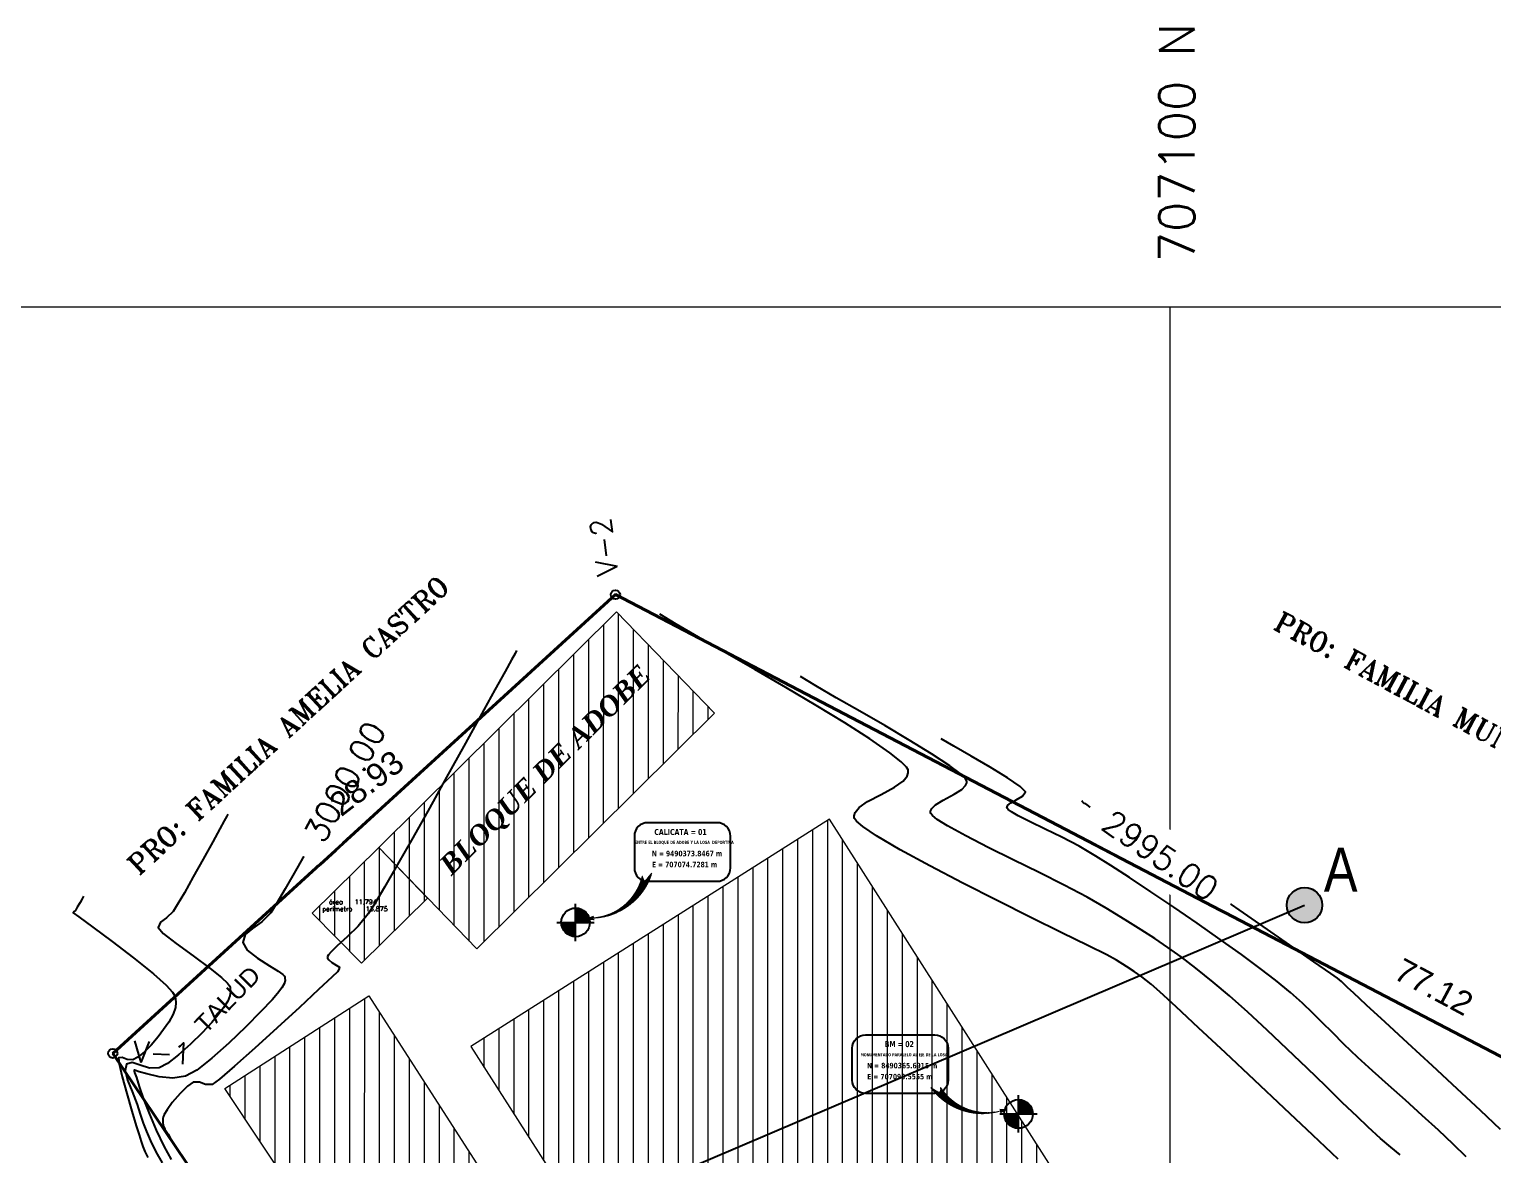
# Model space of a CAD drawing. Header units: metres. Extents: x 706106 to 709341, y 8490035 to 8490642.
# Drawn here: x 708921.6 to 708983.8, y 8490466.3 to 8490514.1 of the extents above; entities that cross this region are included whole.
import ezdxf
from ezdxf.enums import TextEntityAlignment as Align

# ---------------------------------------------------------------- set-up
doc = ezdxf.new("R2010")
doc.units = ezdxf.units.M
for name, color, linetype, lineweight in [('auxiliar', 1, 'Continuous', 9), ('BLOQUES', 7, 'Continuous', 60), ('COTAS', 40, 'Continuous', 5), ('detalles', 84, 'Continuous', 25), ('V-INTEREG', 5, 'Continuous', 5)]:
    doc.layers.add(name, color=color, linetype=linetype, lineweight=lineweight)
for name, color, linetype in [('C-ANNO-MATC-TEXT', 150, 'Continuous'), ('C-PROP-BRNG', 92, 'Continuous'), ('C-PROP-TEXT', 92, 'Continuous'), ('C-ROAD-TEXT', 11, 'Continuous'), ('C-SSWR-PIPE-PATT', 7, 'Continuous'), ('C-STRM-STRC', 170, 'Continuous'), ('C-TOPO', 7, 'Continuous'), ('C-TOPO-MAJR', 9, 'Continuous'), ('CALLES', 7, 'Continuous'), ('V-SITE-VEGE', 80, 'Continuous')]:
    doc.layers.add(name, color=color, linetype=linetype)
doc.styles.add('COTAS', font='arial.ttf')
doc.styles.add('MtXpl_Palatino_Linot', font='')
doc.styles.add('MtXpl_Verdana', font='')
doc.styles.add('ROMANT', font='romant.shx')
doc.styles.get("Standard").update_dxf_attribs({"font": 'simplex.shx'})
doc.styles.get('MtXpl_Palatino_Linot').set_extended_font_data('Palatino Linotype', italic=True, bold=True)
doc.styles.get('MtXpl_Verdana').set_extended_font_data('Verdana', bold=True)
pattern_1 = [(90, (1871.6006, 294.6607), (-0.635, 0), [])]

# ---------------------------------------------------------------- blocks, each defined once
blk = doc.blocks.new('bm')
for p, q in [((0, -0.13), (0, 0.13)), ((-0.13, 0), (0.13, 0))]:
    blk.add_line(p, q)
at = {"const_width": 0.1}
for points in [[(-0.05, 0, 0.414214), (0, -0.05, 1)], [(0.05, 0, 0.414214), (0, 0.05, 1)]]:
    blk.add_lwpolyline(points, format="xyb", dxfattribs=at)
blk.add_circle((0, 0), 0.1)

msp = doc.modelspace()

# ---------------------------------------------------------------- hatches: boundary and pattern name
at = {"layer": 'BLOQUES', "lineweight": 0}
h = msp.add_hatch(dxfattribs=at)
h.set_pattern_fill('ANSI31', color=256, scale=0.2, angle=45)
h.set_pattern_definition(pattern_1)
h.paths.add_polyline_path([(708951.618, 8490448.8094), (708947.5931, 8490446.0312), (708945.5645, 8490449.0831), (708943.9662, 8490447.9798), (708929.9067, 8490469.1313), (708936.0246, 8490473.075)])
h.paths.add_polyline_path([(708950.8527, 8490462.0173), (708962.0978, 8490464.0654), (708961.8601, 8490465.3706), (708950.615, 8490463.3225)], flags=24)
h.paths.add_polyline_path([(708944.6448, 8490454.625), (708937.7683, 8490464.8681), (708936.3541, 8490463.9186), (708943.2306, 8490453.6756)], flags=24)
at = {"layer": 'V-INTEREG', "lineweight": 0}
h = msp.add_hatch(dxfattribs=at)
h.set_pattern_fill('ANSI31', color=8, scale=0.027191, angle=-193.688975, style=0)
h.set_pattern_definition([(211.311025, (708946.238064, 8490472.5930436), (0.0017663499, -0.0029038762), [])])
edge = h.paths.add_edge_path()
edge.add_line((708948.0491, 8490478.2853), (708947.7557, 8490477.9316))
edge.add_line((708947.7557, 8490477.9316), (708947.6493, 8490478.1609))
edge.add_arc((708945.3979, 8490478.6931), 2.3134, 273.126986, 346.699516, ccw=False)
edge.add_arc((708945.4277, 8490479.1381), 2.7566, 272.004722, 341.981115)
h.paths.add_polyline_path([(708945.5804, 8490476.4575), (708945.5241, 8490476.3831), (708945.6032, 8490476.3193), (708945.3279, 8490476.3552)])
h = msp.add_hatch(dxfattribs=at)
h.set_pattern_fill('ANSI31', color=8, scale=0.027191, angle=-212.683187, style=0)
h.set_pattern_definition([(192.31681, (708963.800158, 8490464.3845375), (0.0007250424, -0.003320663), [])])
edge = h.paths.add_edge_path()
edge.add_line((708959.9162, 8490469.1774), (708960.3087, 8490468.9385))
edge.add_line((708960.3087, 8490468.9385), (708960.3348, 8490469.1899))
edge.add_arc((708962.2903, 8490470.4259), 2.3134, 212.294696, 285.867226)
edge.add_arc((708962.1173, 8490470.8369), 2.7566, 217.013097, 286.98949, ccw=False)
h.paths.add_polyline_path([(708962.8454, 8490468.2527), (708962.9228, 8490468.2006), (708962.8689, 8490468.1146), (708963.1175, 8490468.238)])

# ---------------------------------------------------------------- linework, layer by layer
at = {"layer": 'BLOQUES', "lineweight": 0, "elevation": 507.051, "flags": 128}
for points in [[(708950.7117, 8490485.0926), (708940.6103, 8490475.0698), (708936.4503, 8490479.3751), (708946.5517, 8490489.3979)], [(708940.3545, 8490470.9222), (708956.5226, 8490445.6383), (708971.2653, 8490456.0372), (708955.6117, 8490480.5847)], [(708938.5213, 8490477.2317), (708935.7088, 8490474.4664), (708933.6193, 8490476.5917), (708936.4503, 8490479.3751)]]:
    msp.add_lwpolyline(points, close=True, dxfattribs=at)
msp.add_lwpolyline([(708951.618, 8490448.8094), (708947.5931, 8490446.0312), (708945.5645, 8490449.0831), (708943.9662, 8490447.9798), (708929.9067, 8490469.1313), (708936.0246, 8490473.075), (708951.618, 8490448.8094)], dxfattribs=at)
at = {"layer": 'C-ANNO-MATC-TEXT', "lineweight": 0}
for p, q in [((708890.0854, 8490502.3495, 507.051), (709050.0854, 8490502.3495, 507.051)), ((708970.0854, 8490372.3495, 507.051), (708970.0854, 8490502.3495, 507.051))]:
    msp.add_line(p, q, dxfattribs=at)
at = {"layer": 'C-ROAD-TEXT', "color": 4, "linetype": 'Continuous', "lineweight": -3}
for points, elevation in [([(708947.3124, 8490479.8661), (708947.3124, 8490478.5081, 0.4142136), (708947.8789, 8490477.9417), (708950.8303, 8490477.9417, 0.4142136), (708951.3968, 8490478.5081), (708951.3968, 8490479.8661, 0.4142136), (708950.8303, 8490480.4325), (708947.8789, 8490480.4325, 0.4142136)], -2998.321), ([(708960.6538, 8490470.8472), (708960.6538, 8490469.4893, -0.4142136), (708960.0873, 8490468.9228), (708957.1359, 8490468.9228, -0.4142136), (708956.5694, 8490469.4893), (708956.5694, 8490470.8472, -0.4142136), (708957.1359, 8490471.4137), (708960.0873, 8490471.4137, -0.4142136)], -0.039)]:
    msp.add_lwpolyline(points, format="xyb", close=True, dxfattribs=dict(at, elevation=elevation))
at = {"layer": 'C-SSWR-PIPE-PATT'}
for centre in [(708946.5048, 8490490.1233, 507.051), (708925.1357, 8490470.628, 507.051), (708925.1357, 8490470.628, 507.051)]:
    msp.add_circle(centre, 0.1964, dxfattribs=at)
at = {"layer": 'C-TOPO', "color": 132, "linetype": 'Continuous', "lineweight": -3, "true_color": 0x00b8b8, "flags": 128}
for points, elevation in [([(708977.2362, 8490466.1356), (708976.1526, 8490467.1571), (708974.9396, 8490468.2995), (708973.6746, 8490469.489), (708972.4351, 8490470.6522), (708971.2985, 8490471.7154), (708970.3424, 8490472.6049), (708969.6443, 8490473.2472), (708969.2817, 8490473.5686), (708968.8844, 8490473.8808), (708968.5641, 8490474.1113), (708968.2327, 8490474.3264), (708967.8021, 8490474.5924), (708967.3912, 8490474.8105), (708966.5891, 8490475.2112), (708965.4861, 8490475.7558), (708964.1724, 8490476.4056), (708962.7382, 8490477.122), (708961.2737, 8490477.8662), (708959.8692, 8490478.5996), (708958.6147, 8490479.2835), (708957.6007, 8490479.8794), (708957.0231, 8490480.2666), (708956.7566, 8490480.4919), (708956.6691, 8490480.6064), (708956.6545, 8490480.652), (708956.6546, 8490480.7271), (708956.7008, 8490480.8712), (708956.8685, 8490481.0743), (708957.2287, 8490481.3273), (708957.7979, 8490481.6296), (708958.369, 8490481.935), (708958.7332, 8490482.195), (708958.9055, 8490482.4059), (708958.9555, 8490482.5564), (708958.9577, 8490482.6352), (708958.9461, 8490482.6825), (708958.8749, 8490482.7988), (708958.6559, 8490483.0233), (708958.177, 8490483.4052), (708957.3267, 8490483.9922), (708956.2598, 8490484.671), (708955.0437, 8490485.4094), (708953.7459, 8490486.1751), (708952.434, 8490486.9361), (708951.1753, 8490487.66), (708950.0374, 8490488.3148), (708949.0877, 8490488.8682), (708948.3938, 8490489.288)], 3505.051), ([(708942.3068, 8490487.7442), (708942.2396, 8490487.6247), (708942.0865, 8490487.3511), (708941.8143, 8490486.8618), (708941.3824, 8490486.0821), (708940.7549, 8490484.9466), (708940.0599, 8490483.6891), (708939.3296, 8490482.37), (708938.596, 8490481.05), (708937.8911, 8490479.7897), (708937.2469, 8490478.6496), (708936.6957, 8490477.6903), (708936.2693, 8490476.9725), (708935.9999, 8490476.5566), (708935.5644, 8490476.0403), (708935.0999, 8490475.5799), (708934.6796, 8490475.1939), (708934.4244, 8490474.9509), (708934.3048, 8490474.8133), (708934.2681, 8490474.745), (708934.2644, 8490474.7184), (708934.2729, 8490474.6786), (708934.3212, 8490474.602), (708934.4463, 8490474.497), (708934.6406, 8490474.3826), (708934.7757, 8490474.296), (708934.7504, 8490474.1965), (708934.6894, 8490474.0963), (708934.4629, 8490473.88), (708933.8854, 8490473.3401), (708933.0696, 8490472.5836), (708932.1282, 8490471.7177), (708931.174, 8490470.8496), (708930.3194, 8490470.0863), (708929.6774, 8490469.5349), (708929.3604, 8490469.3027), (708929.0791, 8490469.3096), (708928.8271, 8490469.4037), (708928.5579, 8490469.3989), (708928.3172, 8490469.2312), (708927.9958, 8490468.9178), (708927.6659, 8490468.535), (708927.4447, 8490468.2297), (708927.3281, 8490468.027), (708927.2824, 8490467.9134), (708927.271, 8490467.8649), (708927.2639, 8490467.8097), (708927.2617, 8490467.7075), (708927.2848, 8490467.5702), (708927.3555, 8490467.4027), (708927.4874, 8490467.1885), (708927.6411, 8490466.9299), (708927.8364, 8490466.6151), (708928.2239, 8490466.0275)], 3506.051), ([(708979.8701, 8490466.3135), (708979.4744, 8490466.6432), (708979.0304, 8490467.0182), (708978.5019, 8490467.4942), (708978.0322, 8490467.9418), (708977.4217, 8490468.5334), (708976.7027, 8490469.2328), (708975.9077, 8490470.0035), (708975.0689, 8490470.8091), (708974.2187, 8490471.6131), (708973.3896, 8490472.3792), (708972.6138, 8490473.0709), (708971.9238, 8490473.6518), (708971.1801, 8490474.2439), (708970.5516, 8490474.7251), (708969.9879, 8490475.1338), (708969.4382, 8490475.5079), (708968.8521, 8490475.8855), (708968.1789, 8490476.3048), (708967.3681, 8490476.8039), (708966.563, 8490477.2652), (708965.5887, 8490477.7762), (708964.5152, 8490478.3145), (708963.4123, 8490478.8576), (708962.35, 8490479.3831), (708961.398, 8490479.8687), (708960.6263, 8490480.2919), (708960.1857, 8490480.5706), (708959.9818, 8490480.737), (708959.9146, 8490480.8251), (708959.9033, 8490480.8617), (708959.9046, 8490480.9219), (708959.9509, 8490481.0364), (708960.1097, 8490481.1964), (708960.4341, 8490481.3955), (708960.9042, 8490481.6379), (708961.2311, 8490481.8412), (708961.3933, 8490482.007), (708961.4425, 8490482.1266), (708961.4455, 8490482.1897), (708961.4349, 8490482.2289), (708961.368, 8490482.3275), (708961.1624, 8490482.5214), (708960.7176, 8490482.854), (708959.9428, 8490483.363), (708958.9962, 8490483.9423), (708957.9546, 8490484.5562), (708956.8946, 8490485.1692), (708955.893, 8490485.7453), (708955.0264, 8490486.2491), (708954.3715, 8490486.6447)], 3504.051), ([(708982.6701, 8490466.2285), (708982.1226, 8490466.774), (708981.4904, 8490467.3691), (708980.8023, 8490467.9957), (708980.0872, 8490468.6358), (708979.374, 8490469.2712), (708978.6915, 8490469.8841), (708978.0687, 8490470.4561), (708977.4715, 8490471.0259), (708976.9831, 8490471.5092), (708976.5575, 8490471.9375), (708976.1488, 8490472.3426), (708975.7113, 8490472.7562), (708975.1989, 8490473.2097), (708974.5659, 8490473.735), (708973.9222, 8490474.2345), (708973.1232, 8490474.8241), (708972.2136, 8490475.4746), (708971.2381, 8490476.1567), (708970.2412, 8490476.841), (708969.2677, 8490477.4983), (708968.3623, 8490478.0994), (708967.5695, 8490478.6148), (708966.9341, 8490479.0154), (708966.2143, 8490479.4306), (708965.4783, 8490479.8151), (708964.7718, 8490480.163), (708964.1404, 8490480.4685), (708963.6296, 8490480.7256), (708963.3384, 8490480.8925), (708963.2038, 8490480.9931), (708963.1595, 8490481.0478), (708963.152, 8490481.0713), (708963.1541, 8490481.1093), (708963.1916, 8490481.1807), (708963.3124, 8490481.2795), (708963.5399, 8490481.403), (708963.816, 8490481.5609), (708963.9334, 8490481.7442), (708963.7162, 8490481.9708), (708963.172, 8490482.3386), (708962.4321, 8490482.7866), (708961.6276, 8490483.2538), (708960.8897, 8490483.679), (708960.3493, 8490484.0014)], 3503.051), ([(708930.032, 8490480.7878), (708929.9851, 8490480.7044), (708929.8773, 8490480.5113), (708929.6852, 8490480.1652), (708929.3865, 8490479.625), (708928.9745, 8490478.88), (708928.5585, 8490478.1313), (708928.18, 8490477.4581), (708927.8805, 8490476.9393), (708927.7017, 8490476.6542), (708927.423, 8490476.3936), (708927.1647, 8490476.2031), (708927.0605, 8490475.975), (708927.2858, 8490475.7206), (708927.8379, 8490475.2934), (708928.5571, 8490474.7728), (708929.2838, 8490474.2384), (708929.7635, 8490473.8542), (708930.0101, 8490473.6182), (708930.1016, 8490473.4951), (708930.1217, 8490473.4458), (708930.1349, 8490473.3795), (708930.1443, 8490473.2533), (708930.12, 8490473.076), (708930.0275, 8490472.8516), (708929.84, 8490472.5675), (708929.6049, 8490472.2505), (708929.3434, 8490471.937), (708928.9324, 8490471.5033), (708928.4379, 8490471.0215), (708927.9257, 8490470.5636), (708927.4618, 8490470.2018), (708927.112, 8490470.008), (708926.6981, 8490469.999), (708926.298, 8490470.1264), (708925.9564, 8490470.2365), (708925.7177, 8490470.1752), (708925.6574, 8490469.9004), (708925.7671, 8490469.4974), (708925.9661, 8490469.0035), (708926.1737, 8490468.4561), (708926.3083, 8490468.0407), (708926.432, 8490467.6688), (708926.5677, 8490467.3037), (708926.7389, 8490466.909), (708926.9685, 8490466.4483), (708927.2363, 8490465.9758)], 3508.051), ([(708923.8946, 8490477.3096), (708923.8772, 8490477.2786), (708923.8313, 8490477.1967), (708923.7457, 8490477.0436), (708923.6309, 8490476.8392), (708923.5526, 8490476.7029), (708923.4996, 8490476.652), (708923.4585, 8490476.6033), (708923.691, 8490476.4328), (708924.2918, 8490475.9969), (708925.1174, 8490475.3865), (708926.024, 8490474.6926), (708926.8682, 8490474.0064), (708927.402, 8490473.524), (708927.6716, 8490473.2316), (708927.7719, 8490473.0807), (708927.7947, 8490473.0207), (708927.8099, 8490472.9447), (708927.8222, 8490472.7952), (708927.8002, 8490472.577), (708927.7086, 8490472.2963), (708927.5226, 8490471.9602), (708927.2941, 8490471.6381), (708927.0627, 8490471.3276), (708926.7732, 8490470.972), (708926.4756, 8490470.6808), (708926.2028, 8490470.4713), (708925.9879, 8490470.3607), (708925.7503, 8490470.3718), (708925.5347, 8490470.4483), (708925.3867, 8490470.4328), (708925.4066, 8490470.1811), (708925.5358, 8490469.6307), (708925.7296, 8490468.9177), (708925.9435, 8490468.1782), (708926.1331, 8490467.5481), (708926.2537, 8490467.1635), (708926.3432, 8490466.888), (708926.417, 8490466.6737), (708926.5038, 8490466.4653), (708926.6321, 8490466.2074)], 3509.051)]:
    msp.add_lwpolyline(points, dxfattribs=dict(at, elevation=elevation))
at = {"layer": 'C-TOPO', "color": 20, "linetype": 'Continuous', "lineweight": -3, "flags": 128}
for points, elevation in [([(708936.1694, 8490484.266), (708936.1026, 8490484.1473), (708935.953, 8490483.8798), (708935.6924, 8490483.4112), (708935.2899, 8490482.6842), (708934.7242, 8490481.6606), (708934.1229, 8490480.5738), (708933.5223, 8490479.4928), (708932.9585, 8490478.4865), (708932.4678, 8490477.6239), (708932.0865, 8490476.9739), (708931.8508, 8490476.6054), (708931.4696, 8490476.2233), (708931.0747, 8490475.9423), (708930.7708, 8490475.6781), (708930.6624, 8490475.3467), (708930.8546, 8490475.0171), (708931.287, 8490474.6763), (708931.802, 8490474.3527), (708932.1674, 8490474.1253), (708932.3613, 8490473.9827), (708932.4335, 8490473.9043), (708932.4487, 8490473.8709), (708932.4582, 8490473.8196), (708932.46, 8490473.7233), (708932.4252, 8490473.5891), (708932.3248, 8490473.4149), (708932.1472, 8490473.1734), (708931.9145, 8490472.9084), (708931.4362, 8490472.4059), (708930.7945, 8490471.761), (708930.0715, 8490471.0686), (708929.3493, 8490470.4236), (708928.7102, 8490469.9208), (708928.2362, 8490469.6553), (708927.6841, 8490469.581), (708927.1037, 8490469.6365), (708926.5807, 8490469.7554), (708926.261, 8490469.8515), (708926.1077, 8490469.9019), (708926.0568, 8490469.9171), (708926.0488, 8490469.9177), (708926.0461, 8490469.9098), (708926.0495, 8490469.8809), (708926.068, 8490469.8199), (708926.0936, 8490469.7487), (708926.1407, 8490469.5979), (708926.2628, 8490469.2239), (708926.4501, 8490468.6863), (708926.6927, 8490468.0449), (708926.9809, 8490467.3593), (708927.3048, 8490466.6891), (708927.6256, 8490466.123)], 3507.051), ([(708984.1291, 8490467.3999), (708983.2841, 8490468.197), (708982.295, 8490469.1202), (708981.2386, 8490470.0998), (708980.1918, 8490471.0667), (708979.2313, 8490471.9514), (708978.4339, 8490472.6844), (708977.8763, 8490473.1964), (708977.6355, 8490473.4181), (708977.4851, 8490473.5646), (708977.3663, 8490473.6816), (708977.208, 8490473.8182), (708976.9134, 8490474.0273), (708976.2023, 8490474.5226), (708975.1681, 8490475.2398), (708973.9045, 8490476.1144), (708972.5052, 8490477.0818), (708971.0637, 8490478.0777), (708969.6736, 8490479.0376), (708968.4286, 8490479.8969), (708967.4223, 8490480.5912), (708966.7483, 8490481.056), (708966.5002, 8490481.2269), (708966.4495, 8490481.2539), (708966.4007, 8490481.281), (708966.3614, 8490481.3209), (708966.3271, 8490481.358)], 3502.051)]:
    msp.add_lwpolyline(points, dxfattribs=dict(at, elevation=elevation))
at = {"layer": 'V-SITE-VEGE', "elevation": 507.051, "flags": 128}
msp.add_lwpolyline([(708956.7574, 8490423.7273), (708925.1357, 8490470.628), (708946.5048, 8490490.1233), (709012.0448, 8490455.9386), (708956.7574, 8490423.7273)], dxfattribs=at)

# ---------------------------------------------------------------- block references
at = {"layer": 'detalles', "linetype": 'Continuous', "xscale": 6.096, "yscale": 6.096, "zscale": 6.096}
for p in [(708944.8134, 8490476.1963, 507.051), (708963.6407, 8490468.0547, 3505.333)]:
    msp.add_blockref('bm', p, dxfattribs=at)

# ---------------------------------------------------------------- texts
for s, p in [('área   11.794', (708934.3272, 8490476.9629, 507.051)), ('         perímetro   13.875', (708932.699, 8490476.6686, 507.051))]:
    msp.add_text(s, height=0.2).set_placement(p)
at = {"insert": (708981.3014, 8490473.4556, 507.051), "char_height": 1, "attachment_point": 5, "rotation": 331.759361, "style": 'COTAS'}
msp.add_mtext('77.12', dxfattribs=at)
at = {"layer": 'auxiliar', "char_height": 0.9, "attachment_point": 5}
for s, insert, rotation in [('\\A1;V-2', (708946.0185, 8490492.1531, 507.051), 97.68051), ('\\A1;V-1', (708927.2384, 8490470.6615, 507.051), 357.715329)]:
    msp.add_mtext(s, dxfattribs=dict(at, insert=insert, rotation=rotation))
at = {"layer": 'BLOQUES', "lineweight": 25, "insert": (708970.3729, 8490509.3284, 507.051), "char_height": 1.5, "attachment_point": 5, "rotation": 90}
msp.add_mtext('707100 N', dxfattribs=at)
at = {"layer": 'C-PROP-BRNG', "color": 42, "style": 'MtXpl_Palatino_Linot'}
msp.add_text('BLOQUE DE ADOBE', height=0.84375, rotation=44.763356, dxfattribs=at).set_placement((708939.5317, 8490478.1515, 507.051))
at = {"layer": 'C-ROAD-TEXT', "color": 6, "style": 'MtXpl_Verdana', "width": 0.75}
for s, height, p in [('CALICATA = 01', 0.257812, (708948.1583, 8490479.9087, -3061.7024)), ('ENTRE EL BLOQUE DE ADOBE Y LA LOSA  DEPORTIVA', 0.130913, (708947.3337, 8490479.531, -2931.2267)), ('N = 9490373.8467 m', 0.234375, (708948.0562, 8490479.0043, -2998.321)), ('E = 707074.7281 m', 0.234375, (708948.0598, 8490478.5371, -2998.321))]:
    msp.add_text(s, height=height, dxfattribs=at).set_placement(p)
at = {"layer": 'C-ROAD-TEXT', "color": 3, "style": 'MtXpl_Verdana', "width": 0.75}
for s, height, p in [('BM = 02', 0.25781, (708957.9532, 8490470.8938, -63.4204)), ('MONUMENTADO PARALELO AL EJE DE LA LOSA', 0.130913, (708956.9269, 8490470.5059, 67.0553)), ('N = 8490365.6915 m', 0.234375, (708957.204, 8490469.9919, -0.039)), ('E = 707093.5555 m', 0.234375, (708957.212, 8490469.5247, -0.039))]:
    msp.add_text(s, height=height, dxfattribs=at).set_placement(p)
at = {"layer": 'CALLES', "style": 'ROMANT'}
for s, rotation, p in [('PRO: FAMILIA AMELIA CASTRO', 42.594273, (708932.602, 8490484.5831, 507.051)), ('PRO: FAMILIA MUNARES', 331.815482, (708980.9591, 8490485.6846, 507.051))]:
    msp.add_text(s, height=0.85, rotation=rotation, dxfattribs=at).set_placement(p, align=Align.MIDDLE)
at = {"layer": 'COTAS', "color": 1, "insert": (708930.0215, 8490472.9131, 3508.051), "char_height": 0.75, "attachment_point": 5, "rotation": 45.76382, "style": 'COTAS'}
msp.add_mtext('\\A1;TALUD ', dxfattribs=at)

# ---------------------------------------------------------------- next in the draw order: texts
at = {"layer": 'C-PROP-TEXT', "color": 253, "linetype": 'Continuous', "lineweight": -3, "insert": (708976.6244, 8490478.438, 511.051), "char_height": 1.875, "attachment_point": 4, "bg_fill": 3, "box_fill_scale": 1.254, "bg_fill_color": 256, "bg_fill_true_color": 13158600, "bg_fill_transparency": 0}
msp.add_mtext('{\\fArial Narrow|b0|i0|c0|p34;\\C30;A}', dxfattribs=at)
at = {"layer": 'C-TOPO-MAJR', "color": 5, "linetype": 'Continuous', "lineweight": -3, "char_height": 1, "width": 5.96381, "attachment_point": 5, "bg_fill": 3, "box_fill_scale": 1.635, "bg_fill_color": 256, "bg_fill_true_color": 13158600, "bg_fill_transparency": 0}
for s, insert, rotation in [('3000.00', (708935.007, 8490482.1724, 3507.051), 61.073604), ('2995.00', (708969.6736, 8490479.0376, 3502.051), 325.374917)]:
    msp.add_mtext(s, dxfattribs=dict(at, insert=insert, rotation=rotation))

# ---------------------------------------------------------------- next in the draw order: hatches: boundary and pattern name
h = msp.add_hatch(color=256)
h.dxf.hatch_style = 1
h.set_gradient(color1=(0, 0, 255), color2=(255, 255, 0), tint=1, name='INVSPHERICAL')
h.paths.add_polyline_path([(708975.0519, 8490476.9281, 1), (708976.5519, 8490476.9281, 1)])
at = {"layer": 'BLOQUES', "lineweight": 0}
h = msp.add_hatch(dxfattribs=at)
h.set_pattern_fill('ANSI31', color=256, scale=0.2, angle=45)
h.set_pattern_definition(pattern_1)
h.paths.add_polyline_path([(708950.7117, 8490485.0926), (708940.6103, 8490475.0698), (708936.4503, 8490479.3751), (708946.5517, 8490489.3979)])
h.paths.add_polyline_path([(708939.7255, 8490477.553), (708948.6779, 8490486.4318), (708947.4784, 8490487.6412), (708938.526, 8490478.7624)], flags=24)
h = msp.add_hatch(dxfattribs=at)
h.set_pattern_fill('ANSI31', color=256, scale=0.2, angle=45)
h.set_pattern_definition(pattern_1)
h.paths.add_polyline_path([(708940.3545, 8490470.9222), (708956.5226, 8490445.6383), (708971.2653, 8490456.0372), (708955.6117, 8490480.5847)])
h.paths.add_polyline_path([(708950.8527, 8490462.0173), (708962.0978, 8490464.0654), (708961.8601, 8490465.3706), (708950.615, 8490463.3225)], flags=24)
h.paths.add_polyline_path([(708944.6448, 8490454.625), (708937.7683, 8490464.8681), (708936.3541, 8490463.9186), (708943.2306, 8490453.6756)], flags=24)
h.paths.add_polyline_path([(708939.7255, 8490477.553), (708948.6779, 8490486.4318), (708947.4784, 8490487.6412), (708938.526, 8490478.7624)], flags=24)
h = msp.add_hatch(dxfattribs=at)
h.set_pattern_fill('ANSI31', color=256, scale=0.2, angle=45)
h.set_pattern_definition(pattern_1)
h.paths.add_polyline_path([(708938.5213, 8490477.2317), (708935.7088, 8490474.4664), (708933.6193, 8490476.5917), (708936.4503, 8490479.3751)])

# ---------------------------------------------------------------- next in the draw order: linework, layer by layer
at = {"elevation": 507.051, "flags": 128}
msp.add_lwpolyline([(708929.0813, 8490456.9876), (708975.8019, 8490476.9281)], dxfattribs=at)
msp.add_circle((708975.8019, 8490476.9281, 507.051), 0.75)
at = {"layer": 'C-STRM-STRC', "lineweight": 40, "elevation": 507.051, "flags": 128}
msp.add_lwpolyline([(708925.1357, 8490470.628), (708946.5048, 8490490.1233), (709014.8796, 8490454.46), (708958.5714, 8490421.0368), (708925.1357, 8490470.628)], dxfattribs=at)

# ---------------------------------------------------------------- next in the draw order: texts
at = {"insert": (708935.9296, 8490482.1171, 507.051), "char_height": 1, "attachment_point": 5, "rotation": 37.701128, "style": 'COTAS'}
msp.add_mtext('28.93', dxfattribs=at)

doc.saveas('drawing.dxf')
